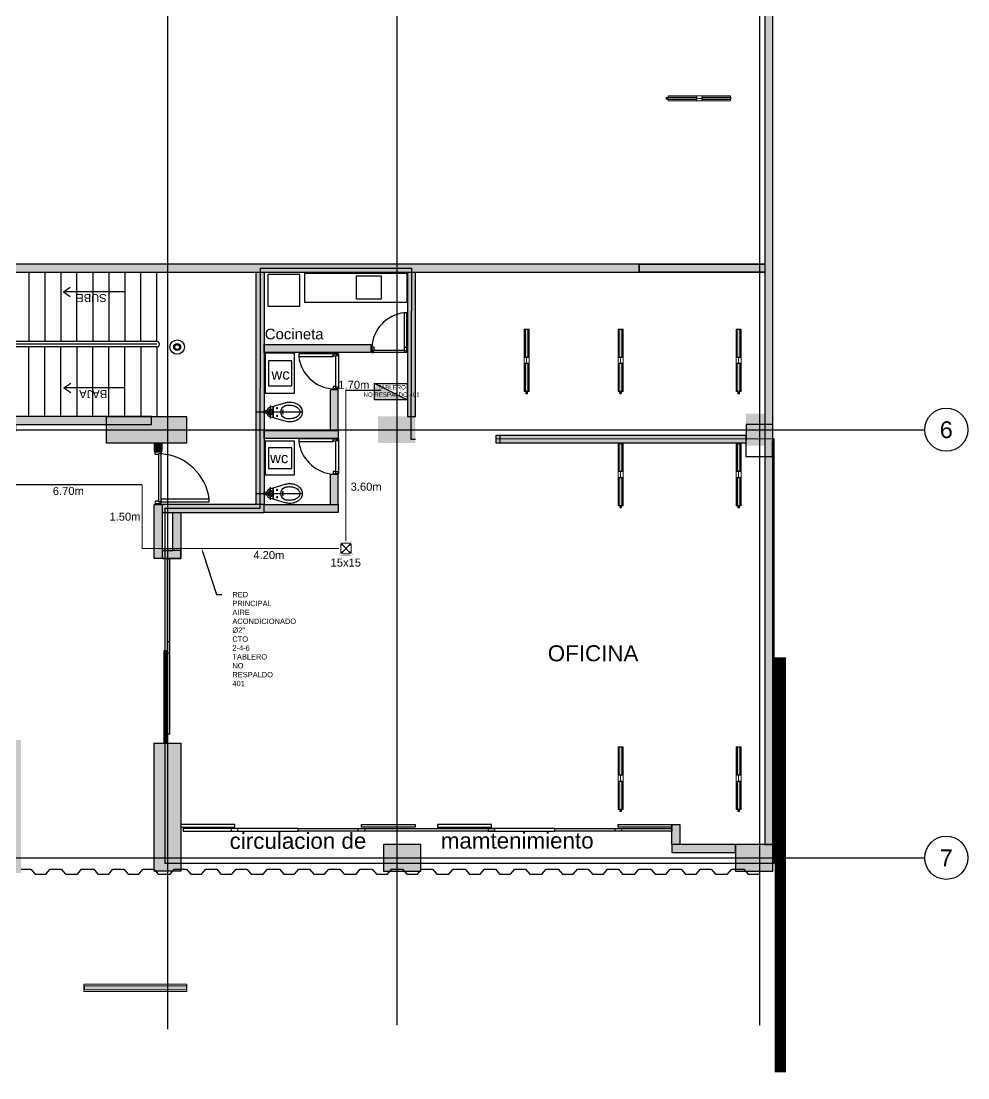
# Model space of a CAD drawing. Header units: metres. Extents: x -201 to 399, y -25 to 256.
# Drawn here: x 263.44 to 281.19, y 44.79 to 64.6 of the extents above; entities that cross this region are included whole.
import ezdxf
from ezdxf import colors
from ezdxf.entities.mleader import LeaderData, LeaderLine
from ezdxf.enums import TextEntityAlignment as Align
from ezdxf.lldxf.tags import DXFTag
from ezdxf.math import Vec2, Vec3

# ---------------------------------------------------------------- set-up
doc = ezdxf.new("R2010")
doc.units = ezdxf.units.M
for name, pattern in [('HIDDEN', [9.525, 6.35, -3.175]), ('HIDDEN2', [4.7625, 3.175, -1.5875]), ('LÍNEAS_OCULTASX2', [0.75, 0.5, -0.25])]:
    doc.linetypes.add(name, pattern=pattern)
for name, color, linetype, lineweight in [('-CN-GYD-ILUMINACIÓN', 3, 'Continuous', 20), ('-CN-GYD-TUBERÍA TOMACORRIENTE PVC', 86, 'Continuous', 18), ('TEXTOS', 7, 'Continuous', 20)]:
    doc.layers.add(name, color=color, linetype=linetype, lineweight=lineweight)
doc.layers.add('-CN-GYD-VENTANA GRAFICA', color=7, linetype='Continuous', lineweight=5, true_color=0xa953a0)
for name, color, linetype in [('A-HATCH CONCRETO', 7, 'Continuous'), ('A_CIRCULO DE EJES', 252, 'Continuous'), ('AIRE ACONDICIONADO', 50, 'Continuous'), ('GG_ILUMINACIÓN 18', 30, 'Continuous'), ('GG_PISO 3', 8, 'Continuous'), ('GG_PISO 4', 8, 'Continuous'), ('suiches', 3, 'Continuous'), ('TB', 7, 'Continuous'), ('TEXTO DE MEDIDAS', 7, 'Continuous'), ('TEXTOS DE MEDIDAS', 7, 'Continuous')]:
    doc.layers.add(name, color=color, linetype=linetype)
doc.styles.add('A_TEXT1', font='arial.ttf')
doc.styles.get("Standard").update_dxf_attribs({"font": 'arial.ttf'})
tags = doc.linetypes.add('EMT_LINE', pattern='A,0.5,-0.2,["EMT",Standard,S=0.1,R=0,X=-0.1,Y=-0.05],-0.25', length=0.95).pattern_tags.tags
tags[6] = DXFTag(74, 10)
pattern_1 = [(270, (73.633, -1.35), (10.40324, -6.00631), [1.50158, -10.51105]), (360, (73.6335, -2.101), (10.40324, 6.00631), [0.75079, -20.05569]), (360, (73.6335, -2.289), (10.40324, 6.00631), [0.60063, -20.20584]), (360, (73.6335, -1.9134), (10.40324, 6.00631), [0.60063, -20.20584]), (330, (73.633, -2.477), (10.40324, 6.00631), [0.4805, -11.53212]), (30, (73.633, -1.726), (4e-09, 12.01262), [0.4805, -11.53212])]

# ---------------------------------------------------------------- blocks, each defined once
blk = doc.blocks.new('GG_HERMETICA')
h = blk.add_hatch()
h.set_pattern_fill('SWAMP', color=252, scale=0.472938, angle=270)
h.set_pattern_definition(pattern_1)
h.paths.add_polyline_path([(-20, -30), (-20, 17), (-550, 17), (-550, -30)])
h = blk.add_hatch()
h.set_pattern_fill('SWAMP', color=252, scale=0.472938, angle=270)
h.set_pattern_definition(pattern_1)
h.paths.add_polyline_path([(620, -30), (620, 17), (90, 17), (90, -30)])
at = {"layer": '-CN-GYD-ILUMINACIÓN', "color": 1, "extrusion": (0, 0, -1)}
for p, q in [((-550, -53), (-550, 40)), ((-550, 40), (-525, 40)), ((-525, 40), (-20, 40)), ((90, 40), (620, 40)), ((620, 40), (620, -53)), ((-20, -53), (-550, -53)), ((594, -53), (90, -53)), ((620, -53), (594, -53))]:
    blk.add_line(p, q, dxfattribs=at)
at = {"layer": '-CN-GYD-ILUMINACIÓN', "color": 1}
for p, q in [((90, 40), (-20, 40)), ((-20, 40), (-20, -53)), ((90, -53), (90, 40)), ((622, 6), (620, 6)), ((620, 6), (620, -6)), ((622, 10), (623, 11)), ((622, 8), (622, 10)), ((622, 7), (622, 8)), ((622, 5), (622, 7)), ((622, -6), (622, 6)), ((623, 4), (622, 5)), ((622, -3), (623, 1)), ((623, 11), (623, 11)), ((623, 11), (630, 11)), ((623, 1), (623, 4)), ((623, 1), (623, 1)), ((630, 11), (630, 6)), ((630, 6), (631, 6)), ((631, 6), (631, 9)), ((631, 9), (639, 9)), ((639, 9), (639, 6)), ((639, 6), (640, 6)), ((640, 10), (650, 10)), ((640, 6), (640, 10)), ((650, 10), (652, 8)), ((652, 8), (656, 8)), ((656, 8), (658, 8)), ((658, 8), (661, 5)), ((661, 5), (661, -6)), ((-20, -6), (90, -6)), ((620, -19), (620, -6)), ((622, -19), (620, -19)), ((622, -6), (622, -3)), ((622, -6), (622, -9)), ((622, -6), (622, -19)), ((622, -9), (623, -13)), ((623, -17), (622, -18)), ((622, -18), (622, -19)), ((622, -19), (622, -21)), ((622, -21), (622, -22)), ((622, -22), (623, -24)), ((623, -13), (623, -14)), ((623, -14), (623, -17)), ((623, -24), (623, -24)), ((623, -24), (630, -24)), ((630, -24), (630, -19)), ((630, -19), (631, -19)), ((631, -19), (631, -22)), ((631, -22), (639, -22)), ((639, -22), (639, -19)), ((639, -19), (640, -19)), ((640, -19), (640, -22)), ((640, -22), (650, -22)), ((650, -22), (652, -20)), ((652, -20), (656, -20)), ((656, -20), (658, -20)), ((658, -20), (661, -17)), ((661, -17), (661, -6))]:
    blk.add_line(p, q, dxfattribs=at)
for points in [[(623, 4), (630, 4)], [(623, 1), (630, 1)], [(629, 11), (629, 4), (629, 1), (629, -6)], [(630, 6), (630, -6)], [(631, 6), (631, -6)], [(639, 2), (631, 2)], [(639, 6), (639, -6)], [(640, 6), (640, -6)], [(640, 1), (650, 1), (650, 3), (640, 3)], [(650, 3), (652, 5)], [(650, 1), (652, -3)], [(652, 8), (652, -6)], [(-20, -53), (90, -53)], [(623, -14), (630, -14)], [(623, -17), (630, -17)], [(629, -24), (629, -17), (629, -14), (629, -6)], [(630, -19), (630, -6)], [(631, -19), (631, -6)], [(639, -15), (631, -15)], [(639, -19), (639, -6)], [(640, -19), (640, -6)], [(640, -14), (650, -14), (650, -15), (640, -15)], [(650, -14), (652, -10)], [(650, -15), (652, -17)], [(652, -20), (652, -6)]]:
    blk.add_lwpolyline(points, dxfattribs=at)
at = {"color": 1}
for points in [[(-20, 17), (-20, -30), (-550, -30), (-550, 17)], [(620, 17), (620, -30), (90, -30), (90, 17)]]:
    blk.add_lwpolyline(points, close=True, dxfattribs=at)
blk = doc.blocks.new('A_B_Eje')
at = {"layer": 'A_CIRCULO DE EJES', "ltscale": 1.5}
blk.add_circle((0, 0), 0.0045, dxfattribs=at)
at = {"layer": 'A_CIRCULO DE EJES', "ltscale": 1.5, "style": 'A_TEXT1'}
blk.add_attdef('EJE', text='', height=0.0035, dxfattribs=at).set_placement((0, 0), align=Align.MIDDLE_CENTER)
blk = doc.blocks.new('Caja de paso')
at = {"layer": '-CN-GYD-TUBERÍA TOMACORRIENTE PVC', "const_width": 0.00173}
blk.add_lwpolyline([(-0.111, 0.067), (-0.111, -0.067, 0.414214), (-0.067, -0.111), (0.067, -0.111, 0.414214), (0.111, -0.067), (0.111, 0.067, 0.414214), (0.067, 0.111), (-0.067, 0.111, 0.414214)], format="xyb", close=True, dxfattribs=at)
at = {"layer": '-CN-GYD-TUBERÍA TOMACORRIENTE PVC'}
blk.add_lwpolyline([(-0.057, -0.082), (0.057, -0.082, 0.414214), (0.082, -0.057), (0.082, 0.057, 0.414214), (0.057, 0.082), (-0.057, 0.082, 0.414214), (-0.082, 0.057), (-0.082, -0.057, 0.414214)], format="xyb", close=True, dxfattribs=at)
at = {"layer": '-CN-GYD-TUBERÍA TOMACORRIENTE PVC', "linetype": 'LÍNEAS_OCULTASX2'}
for points in [[(-0.057, 0.057), (0.057, -0.057)], [(0.057, 0.057), (-0.057, -0.057)]]:
    blk.add_lwpolyline(points, dxfattribs=at)
at = {"layer": '-CN-GYD-TUBERÍA TOMACORRIENTE PVC'}
for centre in [(-0.057, 0.057), (0.057, 0.057), (-0.057, -0.057), (0.057, -0.057)]:
    blk.add_circle(centre, 0.00665, dxfattribs=at)
blk = doc.blocks.new('O6C20-MDW')
at = {"layer": 'suiches'}
for radius in [129, 62.1, 43.1]:
    blk.add_circle((63166, 32657), radius, dxfattribs=at)
blk = doc.blocks.new('A$C409e9412')
at = {"layer": 'GG_PISO 4'}
for points in [[(0.733, 0), (0.733, -0.011), (0.655, -0.011), (0.655, 0)], [(0.733, 0), (0.733, -0.011), (0.655, -0.011), (0.655, 0)], [(0.699, -0.057), (0.643, -0.057), (0.643, -0.011), (0.745, -0.011), (0.745, -0.046), (0.699, -0.046), (0.699, -0.057)], [(0.699, -0.057), (0.643, -0.057), (0.643, -0.011), (0.745, -0.011), (0.745, -0.046), (0.699, -0.046), (0.699, -0.057)], [(0.699, -0.67), (0.699, -0.046), (0.745, -0.046), (0.745, -0.67)], [(0.699, -0.67), (0.699, -0.046), (0.745, -0.046), (0.745, -0.67)], [(0.699, -0.624), (0.643, -0.624), (0.643, -0.67), (0.745, -0.67), (0.745, -0.636), (0.699, -0.636), (0.699, -0.624)], [(0.699, -0.624), (0.643, -0.624), (0.643, -0.67), (0.745, -0.67), (0.745, -0.636), (0.699, -0.636), (0.699, -0.624)], [(0.733, -0.681), (0.733, -0.67), (0.655, -0.67), (0.655, -0.681)], [(0.733, -0.685), (0.733, -0.67), (0.655, -0.67), (0.655, -0.685)]]:
    blk.add_lwpolyline(points, dxfattribs=at)
blk.add_lwpolyline([(0.643, -0.061), (0.643, -0.011), (0, -0.011), (0, -0.061)], close=True, dxfattribs=at)
blk.add_arc((0.683, 0.017), 0.688, 186.5161, 266.6883, dxfattribs=at)
blk = doc.blocks.new('A$Cfe640b9a')
at = {"layer": '-CN-GYD-ILUMINACIÓN'}
h = blk.add_hatch(dxfattribs=at)
h.set_pattern_fill('SWAMP', color=252, scale=0.5, angle=90)
h.set_pattern_definition([(270, (-2.052306, -0.42678), (0.0663011, -0.0153116), [0.0038279, -0.02679527]), (5e-10, (-2.052306, -0.428697), (0.06630109, 0.01531158), [0.00478487, -0.1278173]), (5e-10, (-2.052306, -0.429175), (0.06630109, 0.01531158), [0.0038279, -0.1287743]), (5e-10, (-2.052306, -0.428218), (0.06630109, 0.01531158), [0.0038279, -0.1287743]), (346.9961, (-2.052306, -0.429654), (0.0663011, 0.01531158), [0.00272185, -0.0653243]), (13.0039, (-2.052306, -0.42774), (3e-11, 0.03062316), [0.00272185, -0.0653243])])
h.paths.add_polyline_path([(0.391, -0.501), (0.391, -0.421), (-6.027, -0.421), (-6.027, -0.501)])
h.paths.add_polyline_path([(0.391, -0.43), (0.391, -0.482), (0.391, -0.442)], flags=17)
at = {"layer": '-CN-GYD-ILUMINACIÓN', "color": 4}
for p, q in [((-6.058, -0.529), (-6.058, -0.393)), ((-6.058, -0.393), (0.391, -0.393)), ((0.391, -0.393), (0.391, -0.529)), ((0.391, -0.529), (-6.058, -0.529)), ((-6.027, -0.501), (-6.027, -0.421)), ((-6.027, -0.421), (0.391, -0.421)), ((0.391, -0.501), (-6.027, -0.501)), ((0.357, -0.421), (0.357, -0.501))]:
    blk.add_line(p, q, dxfattribs=at)
blk = doc.blocks.new('TB')
at = {"layer": 'TB'}
h = blk.add_hatch(color=256, dxfattribs=at)
h.dxf.hatch_style = 1
h.paths.add_polyline_path([(0.156, 0), (-0.156, 0.156), (-0.156, 0)])
blk.add_lwpolyline([(-0.156, 0.156), (0.156, 0.156), (0.156, 0), (-0.156, 0)], close=True, dxfattribs=at)
blk.add_lwpolyline([(0.156, 0), (-0.156, 0.156)], dxfattribs=at)

msp = doc.modelspace()

# ---------------------------------------------------------------- hatches: boundary and pattern name
at = {"layer": 'A-HATCH CONCRETO', "true_color": 0x636466, "transparency": 33554687}
h = msp.add_hatch(dxfattribs=at)
h.set_pattern_fill('ANGLE', color=251)
h.set_pattern_definition([(0, (0, 0), (0, 6.985), [5.08, -1.905]), (90, (0, 0), (-6.985, 4e-16), [5.08, -1.905])])
h.paths.add_polyline_path([(277.028, 56.694), (272.343, 56.694), (272.343, 56.844), (277.028, 56.844)])
at = {"layer": 'GG_PISO 4', "ltscale": 0.03}
h = msp.add_hatch(color=256, dxfattribs=at)
h.dxf.hatch_style = 1
h.paths.add_polyline_path([(263.338, 54.681), (263.188, 54.681), (263.188, 56.006), (263.338, 56.006)])
h.paths.add_polyline_path([(263.188, 55.693), (263.188, 55.843), (262.554, 55.844), (262.554, 55.693)])
h.paths.add_polyline_path([(261.1, 55.693), (261.1, 55.843), (261.754, 55.844), (261.754, 55.693)])
h.paths.add_polyline_path([(261.689, 54.681), (261.539, 54.681), (261.539, 55.693), (261.689, 55.693)])
h.paths.add_polyline_path([(256.095, 54.681), (263.338, 54.681), (263.338, 54.531), (256.095, 54.531)])
h.paths.add_polyline_path([(260.04, 54.681), (259.89, 54.681), (259.89, 55.694), (260.04, 55.694)])
h.paths.add_polyline_path([(259.736, 55.693), (259.736, 55.843), (260.3, 55.844), (260.3, 55.694)])
h.paths.add_polyline_path([(256.245, 55.693), (256.245, 55.843), (258.436, 55.844), (258.436, 55.694), (256.997, 55.693), (256.996, 55.693), (256.846, 55.693), (256.847, 55.693)])
h.paths.add_polyline_path([(256.095, 54.681), (256.092, 57.294), (256.242, 57.294), (256.246, 54.681)])
h.paths.add_polyline_path([(256.244, 58.145), (256.244, 58.145), (256.244, 57.995), (256.244, 57.995)], flags=17)
h.paths.add_polyline_path([(258.436, 57.194), (258.586, 57.194)], flags=17)
h.paths.add_polyline_path([(275.029, 60.045), (256.097, 60.045), (256.097, 59.895), (260.439, 59.893), (260.439, 59.895), (260.588, 59.895), (260.588, 59.893), (261.387, 59.893), (261.387, 57.194), (261.387, 57.194), (261.387, 57.044), (263.188, 57.044), (263.188, 56.908), (263.338, 56.908), (263.338, 57.044), (265.039, 57.044), (265.039, 57.194), (261.537, 57.194), (261.537, 59.893), (275.029, 59.895)])
h.paths.add_polyline_path([(256.097, 59.895), (256.094, 58.544), (256.244, 58.544), (256.247, 59.895)])
h.paths.add_polyline_path([(256.094, 58.194), (256.094, 58.544), (256.244, 58.544), (256.244, 58.194)])
h.paths.add_polyline_path([(256.897, 51.129), (256.924, 50.979), (256.245, 50.979), (256.245, 48.784), (256.095, 48.784), (256.095, 51.129)])
h.paths.add_polyline_path([(259.434, 51.129), (259.462, 50.979), (257.899, 50.979), (257.927, 51.129)])
h.paths.add_polyline_path([(261.651, 51.129), (261.679, 50.979), (260.436, 50.979), (260.464, 51.129)])
edge = h.paths.add_edge_path()
edge.add_line((260.989, 48.784), (261.139, 48.784))
edge.add_line((261.139, 48.784), (261.139, 50.979))
edge.add_line((261.139, 50.979), (260.989, 50.979))
h.paths.add_polyline_path([(262.691, 51.129), (262.664, 50.979), (263.288, 50.979), (263.288, 48.784), (263.438, 48.784), (263.438, 51.129)])
h.paths.add_polyline_path([(256.095, 48.634), (263.438, 48.634), (263.438, 48.784), (256.095, 48.784)])
h.paths.add_polyline_path([(267.993, 55.393), (267.993, 55.543), (266.084, 55.543), (266.084, 55.393)])
h.paths.add_polyline_path([(266.084, 54.681), (266.284, 54.68), (266.284, 55.393), (266.434, 55.393), (266.434, 54.53), (265.934, 54.531), (265.934, 55.543), (266.084, 55.543)])
h.paths.add_polyline_path([(267.843, 55.543), (267.843, 59.895), (267.993, 59.895), (267.993, 55.543)])
h.paths.add_polyline_path([(269.382, 56.778), (267.993, 56.778), (267.993, 56.928), (269.382, 56.928)])
h.paths.add_polyline_path([(269.232, 57.694), (269.232, 56.928), (269.382, 56.928), (269.382, 57.694)], flags=17)
h.paths.add_polyline_path([(270.682, 59.894), (270.682, 57.194), (270.832, 57.194), (270.832, 59.894)], flags=17)
h.paths.add_polyline_path([(269.998, 58.39), (267.993, 58.39), (267.993, 58.54), (269.998, 58.54)], flags=17)
h.paths.add_polyline_path([(277.532, 102.894), (277.382, 102.894), (277.383, 60.045), (275.029, 60.045), (275.029, 59.895), (277.383, 59.895), (277.382, 49.169), (277.532, 49.169)])
h.paths.add_polyline_path([(237.488, 102.894), (237.488, 103.044), (232.651, 103.044), (232.651, 102.894)])
at = {"layer": 'GG_PISO 4'}
h = msp.add_hatch(color=256, dxfattribs=at)
h.paths.add_polyline_path([(235.235, 102.496), (235.235, 102.996), (234.536, 102.996), (234.536, 102.496)])
h.paths.add_polyline_path([(277.532, 102.496), (277.532, 102.996), (276.831, 102.996), (276.831, 102.496)])
h.paths.add_polyline_path([(270.833, 102.496), (270.833, 102.996), (270.133, 102.996), (270.133, 102.496)])
h.paths.add_polyline_path([(250.436, 101.496), (249.936, 101.496), (249.936, 102.996), (250.436, 102.996)])
h.paths.add_polyline_path([(242.936, 101.496), (242.436, 101.496), (242.436, 102.996), (242.936, 102.996)])
h.paths.add_polyline_path([(266.434, 101.496), (265.934, 101.496), (265.934, 102.996), (266.434, 102.996)])
h.paths.add_polyline_path([(258.936, 101.496), (258.436, 101.496), (258.436, 102.996), (258.936, 102.996)])
h.paths.add_polyline_path([(235.036, 92.421), (235.035, 93.021), (234.536, 93.021), (234.537, 92.421)])
h.paths.add_polyline_path([(277.532, 92.421), (277.532, 93.021), (277.032, 93.021), (277.032, 92.421)])
h.paths.add_polyline_path([(270.732, 92.471), (270.732, 92.971), (270.032, 92.971), (270.032, 92.471)])
h.paths.add_polyline_path([(266.934, 92.971), (266.934, 92.471), (265.434, 92.471), (265.434, 92.971)])
h.paths.add_polyline_path([(250.936, 92.971), (250.936, 92.471), (249.436, 92.471), (249.436, 92.971)])
h.paths.add_polyline_path([(257.936, 92.971), (257.936, 92.471), (259.436, 92.471), (259.436, 92.971)])
h.paths.add_polyline_path([(241.936, 92.971), (241.936, 92.471), (243.436, 92.471), (243.436, 92.971)])
h.paths.add_polyline_path([(235.036, 84.421), (235.036, 85.021), (234.537, 85.021), (234.537, 84.421)])
h.paths.add_polyline_path([(277.532, 84.421), (277.532, 85.021), (277.032, 85.021), (277.032, 84.421)])
h.paths.add_polyline_path([(270.732, 84.471), (270.732, 84.971), (270.132, 84.971), (270.132, 84.471)])
h.paths.add_polyline_path([(266.934, 84.971), (266.934, 84.471), (265.434, 84.471), (265.434, 84.971)])
h.paths.add_polyline_path([(250.936, 84.971), (250.936, 84.471), (249.436, 84.471), (249.436, 84.971)])
h.paths.add_polyline_path([(257.936, 84.971), (257.936, 84.471), (259.436, 84.471), (259.436, 84.971)])
h.paths.add_polyline_path([(241.936, 84.971), (241.936, 84.471), (243.436, 84.471), (243.436, 84.971)])
h.paths.add_polyline_path([(235.039, 74.321), (235.035, 74.921), (234.536, 74.921), (234.54, 74.321)])
h.paths.add_polyline_path([(277.532, 74.321), (277.532, 74.921), (277.032, 74.921), (277.032, 74.321)])
h.paths.add_polyline_path([(270.732, 74.371), (270.732, 74.871), (270.132, 74.871), (270.132, 74.371)])
h.paths.add_polyline_path([(266.934, 74.871), (266.934, 74.371), (265.434, 74.371), (265.434, 74.871)])
h.paths.add_polyline_path([(250.936, 74.871), (250.936, 74.371), (249.436, 74.371), (249.436, 74.871)])
h.paths.add_polyline_path([(257.936, 74.871), (257.936, 74.371), (259.436, 74.371), (259.436, 74.871)])
h.paths.add_polyline_path([(241.936, 74.871), (241.936, 74.371), (243.436, 74.371), (243.436, 74.871)])
h.paths.add_polyline_path([(277.533, 66.325), (277.532, 66.921), (277.031, 66.921), (277.032, 66.325)])
h.paths.add_polyline_path([(270.832, 66.371), (270.832, 66.871), (270.133, 66.871), (270.133, 66.371)])
h.paths.add_polyline_path([(235.235, 66.371), (235.235, 66.871), (234.536, 66.871), (234.536, 66.371)])
h.paths.add_polyline_path([(266.934, 66.871), (266.934, 66.371), (265.434, 66.371), (265.434, 66.871)])
h.paths.add_polyline_path([(250.936, 66.871), (250.936, 66.371), (249.436, 66.371), (249.436, 66.871)])
h.paths.add_polyline_path([(257.936, 66.871), (257.936, 66.371), (259.436, 66.371), (259.436, 66.871)])
h.paths.add_polyline_path([(241.936, 66.871), (241.936, 66.371), (243.436, 66.371), (243.436, 66.871)])
h.paths.add_polyline_path([(277.528, 56.646), (277.533, 57.246), (277.032, 57.246), (277.027, 56.646)])
h.paths.add_polyline_path([(270.832, 56.696), (270.832, 57.196), (270.133, 57.196), (270.133, 56.696)])
h.paths.add_polyline_path([(258.936, 55.696), (258.936, 57.196), (258.436, 57.196), (258.436, 55.696)])
h.paths.add_polyline_path([(235.235, 56.696), (235.235, 57.196), (234.536, 57.196), (234.536, 56.696)])
h.paths.add_polyline_path([(265.039, 57.196), (266.539, 57.196), (266.539, 56.696), (265.039, 56.696)])
h.paths.add_polyline_path([(242.936, 55.696), (242.936, 57.196), (242.436, 57.196), (242.436, 55.696)])
h.paths.add_polyline_path([(250.436, 55.696), (250.436, 57.196), (249.936, 57.196), (249.936, 55.696)])
h.paths.add_polyline_path([(277.532, 48.671), (277.532, 49.171), (276.832, 49.171), (276.832, 48.671)])
h.paths.add_polyline_path([(270.932, 48.671), (270.932, 49.171), (270.232, 49.171), (270.232, 48.671)])
h.paths.add_polyline_path([(235.236, 48.671), (235.236, 49.171), (234.536, 49.171), (234.536, 48.671)])
h.paths.add_polyline_path([(265.934, 48.671), (265.934, 51.071), (266.434, 51.071), (266.434, 48.671)])
h.paths.add_polyline_path([(258.436, 51.071), (258.436, 48.671), (258.936, 48.671), (258.936, 51.071)])
h.paths.add_polyline_path([(249.936, 51.071), (249.936, 48.671), (250.436, 48.671), (250.436, 51.071)])
h.paths.add_polyline_path([(242.936, 51.071), (242.936, 48.671), (242.436, 48.671), (242.436, 51.071)])
at = {"layer": 'GG_PISO 4', "ltscale": 0.03}
h = msp.add_hatch(color=256, dxfattribs=at)
h.dxf.hatch_style = 1
h.paths.add_polyline_path([(266.084, 56.694), (265.934, 56.694), (265.934, 56.543), (266.084, 56.543)])
h = msp.add_hatch(color=256, dxfattribs=at)
h.dxf.hatch_style = 1
h.paths.add_polyline_path([(277.028, 56.694), (272.343, 56.694), (272.343, 56.844), (277.028, 56.844)])
h = msp.add_hatch(color=256, dxfattribs=at)
h.dxf.hatch_style = 1
h.paths.add_polyline_path([(269.382, 55.393), (267.993, 55.393), (267.993, 55.543), (269.382, 55.543)])
h.paths.add_polyline_path([(269.232, 56.106), (269.232, 55.543), (269.382, 55.543), (269.382, 56.106)])
h = msp.add_hatch(color=256, dxfattribs=at)
h.dxf.hatch_style = 1
h.paths.add_polyline_path([(275.642, 49.169), (275.642, 49.542), (275.792, 49.542), (275.792, 49.169)])
h.paths.add_polyline_path([(276.832, 49.169), (275.642, 49.169), (275.642, 49.019), (276.832, 49.019)])

# ---------------------------------------------------------------- linework, layer by layer
at = {"layer": 'AIRE ACONDICIONADO', "linetype": 'EMT_LINE', "ltscale": 20, "const_width": 0.02}
for points in [[(269.527, 54.851), (269.527, 57.682), (270.188, 57.682)], [(258.936, 56.389), (258.77, 56.389), (258.77, 55.914), (265.708, 55.914)], [(265.708, 55.914), (265.708, 54.718), (269.397, 54.718)]]:
    msp.add_lwpolyline(points, dxfattribs=at)
at = {"layer": 'GG_PISO 3'}
for points in [[(265.381, 59.528), (264.231, 59.528), (264.36, 59.614)], [(265.245, 59.528), (264.231, 59.528), (264.36, 59.441)], [(265.39, 57.728), (264.24, 57.728), (264.37, 57.814)], [(265.255, 57.728), (264.24, 57.728), (264.37, 57.641)]]:
    msp.add_lwpolyline(points, dxfattribs=at)
at = {"layer": 'GG_PISO 4'}
for p, q in [((266.184, 105.264), (266.184, 45.704)), ((266.184, 105.264), (266.184, 45.704)), ((270.482, 105.339), (270.482, 45.779)), ((277.282, 105.339), (277.282, 45.779)), ((263.584, 59.895), (263.584, 58.595)), ((263.884, 59.895), (263.884, 58.595)), ((264.184, 59.895), (264.184, 58.595)), ((264.484, 58.595), (264.484, 59.895)), ((264.784, 59.895), (264.784, 58.595)), ((265.084, 59.895), (265.084, 58.595)), ((265.384, 59.895), (265.384, 58.595)), ((265.684, 58.595), (265.684, 59.895)), ((265.984, 58.595), (265.984, 59.895)), ((265.984, 58.595), (262.984, 58.595)), ((265.984, 58.545), (262.984, 58.545)), ((265.984, 58.495), (262.984, 58.495)), ((263.584, 57.195), (263.584, 58.495)), ((263.884, 57.195), (263.884, 58.495)), ((264.184, 57.195), (264.184, 58.495)), ((264.484, 58.495), (264.484, 57.195)), ((264.784, 57.195), (264.784, 58.495)), ((265.084, 57.195), (265.084, 58.495)), ((265.384, 57.195), (265.384, 58.495)), ((265.684, 58.495), (265.684, 57.194)), ((265.984, 58.495), (265.984, 57.195)), ((233.366, 56.944), (272.625, 56.944)), ((272.625, 56.944), (275.936, 56.944)), ((275.936, 56.944), (280.384, 56.944)), ((233.226, 48.919), (280.384, 48.919))]:
    msp.add_line(p, q, dxfattribs=at)
at = {"layer": 'GG_PISO 4', "extrusion": (-4.47371e-06, -1.55665e-06, 1)}
for p, q in [((268.161, 57.377, 0), (268.161, 57.3, 0)), ((268.161, 57.252, 0), (268.161, 57.175, 0)), ((268.167, 57.379, 0), (268.167, 57.173, 0)), ((268.218, 57.346, 0), (268.255, 57.346, 0)), ((268.237, 57.327, 0), (268.237, 57.365, 0)), ((268.218, 57.206, 0), (268.255, 57.206, 0)), ((268.237, 57.225, 0), (268.237, 57.187, 0)), ((268.161, 55.849, 0), (268.161, 55.772, 0)), ((268.161, 55.724, 0), (268.161, 55.647, 0)), ((268.167, 55.851, 0), (268.167, 55.645, 0)), ((268.218, 55.818, 0), (268.255, 55.818, 0)), ((268.218, 55.678, 0), (268.255, 55.678, 0)), ((268.237, 55.799, 0), (268.237, 55.837, 0)), ((268.237, 55.697, 0), (268.237, 55.659, 0))]:
    msp.add_line(p, q, dxfattribs=at)
at = {"layer": 'GG_PISO 4'}
for points in [[(277.532, 102.894), (277.382, 102.894), (277.383, 60.045), (275.029, 60.045), (275.029, 59.895), (277.383, 59.895), (277.382, 49.169), (277.532, 49.169)], [(277.532, 102.894), (277.382, 102.894), (277.382, 49.169), (277.532, 49.169)], [(275.029, 60.045), (256.097, 60.045), (256.097, 59.895), (275.029, 59.895)], [(275.029, 60.045), (256.097, 60.045), (256.097, 59.895), (260.439, 59.893), (260.439, 59.895), (260.588, 59.895), (260.588, 59.893), (261.387, 59.893), (261.387, 57.194), (258.936, 57.194), (258.936, 57.044), (263.188, 57.044), (263.188, 56.908), (263.338, 56.908), (263.338, 57.044), (265.039, 57.044), (265.039, 57.194), (261.537, 57.194), (261.537, 59.893), (275.029, 59.895)], [(275.029, 60.045), (277.382, 60.045), (277.382, 59.895), (275.029, 59.895)], [(267.843, 55.543), (267.843, 59.895), (267.993, 59.895), (267.993, 55.543)], [(267.843, 55.543), (267.843, 59.895), (267.993, 59.895), (267.993, 55.543)], [(268.664, 59.259), (268.664, 59.855), (268.066, 59.855), (268.066, 59.259)], [(270.668, 59.331), (268.761, 59.331), (268.761, 59.881), (270.668, 59.881)], [(270.682, 59.894), (270.682, 57.194), (270.832, 57.194), (270.832, 59.894)], [(270.682, 59.894), (270.682, 57.194), (270.832, 57.194), (270.832, 59.894)], [(269.998, 58.39), (267.993, 58.39), (267.993, 58.54), (269.998, 58.54)], [(269.998, 58.39), (267.993, 58.39), (267.993, 58.54), (269.998, 58.54)], [(269.287, 58.318), (269.287, 58.368), (268.643, 58.368), (268.643, 58.318)], [(269.232, 57.694), (269.232, 56.928), (269.382, 56.928), (269.382, 57.694)], [(269.232, 57.694), (269.232, 56.928), (269.382, 56.928), (269.382, 57.694)], [(265.884, 57.194), (261.387, 57.194), (261.387, 57.044), (265.884, 57.044)], [(265.039, 57.194), (266.539, 57.194), (266.539, 56.694), (265.039, 56.694)], [(269.382, 56.778), (267.993, 56.778), (267.993, 56.928), (269.382, 56.928)], [(269.382, 56.778), (267.993, 56.778), (267.993, 56.928), (269.382, 56.928)], [(277.528, 56.441), (277.533, 57.041), (277.032, 57.041), (277.027, 56.441)], [(266.084, 56.694), (265.934, 56.694), (265.934, 56.543), (266.084, 56.543)], [(269.287, 56.726), (269.287, 56.776), (268.643, 56.776), (268.643, 56.726)], [(277.028, 56.694), (272.343, 56.694), (272.343, 56.844), (277.028, 56.844)], [(266.017, 55.594), (266.067, 55.594), (266.067, 56.493), (266.017, 56.493)], [(269.232, 56.106), (269.232, 55.543), (269.382, 55.543), (269.382, 56.106)], [(266.084, 54.531), (265.934, 54.531), (265.934, 55.543), (266.084, 55.543)], [(266.084, 54.681), (266.284, 54.68), (266.284, 55.393), (266.434, 55.393), (266.434, 54.53), (265.934, 54.531), (265.934, 55.543), (266.084, 55.543)], [(267.993, 55.393), (267.993, 55.543), (266.084, 55.543), (266.084, 55.393)], [(267.993, 55.393), (267.993, 55.543), (266.084, 55.543), (266.084, 55.393)], [(269.382, 55.393), (267.993, 55.393), (267.993, 55.543), (269.382, 55.543)], [(266.434, 54.68), (266.284, 54.68), (266.284, 55.393), (266.434, 55.393)], [(266.434, 54.53), (266.434, 54.68), (266.084, 54.681), (266.084, 54.531)], [(266.18, 51.243), (266.23, 51.243), (266.23, 52.97), (266.18, 52.97)], [(266.117, 51.069), (266.167, 51.069), (266.167, 52.797), (266.117, 52.797)], [(265.934, 48.669), (265.934, 51.069), (266.434, 51.069), (266.434, 48.669)], [(266.434, 49.542), (266.434, 49.492), (267.443, 49.492), (267.443, 49.542)], [(270.829, 49.542), (270.829, 49.492), (269.82, 49.492), (269.82, 49.542)], [(271.247, 49.542), (271.247, 49.492), (272.256, 49.492), (272.256, 49.542)], [(275.642, 49.542), (275.642, 49.492), (274.633, 49.492), (274.633, 49.542)], [(275.642, 49.169), (275.642, 49.542), (275.792, 49.542), (275.792, 49.169)], [(266.474, 49.47), (266.474, 49.42), (267.502, 49.42), (267.502, 49.47)], [(272.315, 49.47), (272.315, 49.42), (269.761, 49.42), (269.761, 49.47)], [(275.642, 49.47), (275.642, 49.42), (274.574, 49.42), (274.574, 49.47)], [(270.932, 48.669), (270.932, 49.169), (270.232, 49.169), (270.232, 48.669)], [(276.832, 49.169), (275.642, 49.169), (275.642, 49.019), (276.832, 49.019)], [(277.532, 48.669), (277.532, 49.169), (276.832, 49.169), (276.832, 48.669)]]:
    msp.add_lwpolyline(points, close=True, dxfattribs=at)
for points in [[(272.343, 56.77), (277.55, 56.777), (277.55, 48.809), (266.139, 48.809), (266.138, 55.471), (267.923, 55.471), (267.924, 59.97), (270.757, 59.97), (270.745, 56.767), (270.832, 56.767)], [(269.342, 58.322), (269.287, 58.322), (269.287, 58.368), (269.388, 58.368), (269.388, 58.333), (269.342, 58.333), (269.342, 58.322)], [(269.342, 58.322), (269.287, 58.322), (269.287, 58.368), (269.388, 58.368), (269.388, 58.333), (269.342, 58.333), (269.342, 58.322)], [(269.377, 58.379), (269.377, 58.368), (269.298, 58.368), (269.298, 58.379)], [(269.377, 58.379), (269.377, 58.368), (269.298, 58.368), (269.298, 58.379)], [(269.342, 57.709), (269.342, 58.333), (269.388, 58.333), (269.388, 57.709)], [(269.342, 57.709), (269.342, 58.333), (269.388, 58.333), (269.388, 57.709)], [(269.342, 57.755), (269.287, 57.755), (269.287, 57.709), (269.388, 57.709), (269.388, 57.743), (269.342, 57.743), (269.342, 57.755)], [(269.342, 57.755), (269.287, 57.755), (269.287, 57.709), (269.388, 57.709), (269.388, 57.743), (269.342, 57.743), (269.342, 57.755)], [(269.377, 57.698), (269.377, 57.709), (269.298, 57.709), (269.298, 57.698)], [(269.377, 57.694), (269.377, 57.709), (269.298, 57.709), (269.298, 57.694)], [(269.342, 56.731), (269.287, 56.731), (269.287, 56.776), (269.388, 56.776), (269.388, 56.742), (269.342, 56.742), (269.342, 56.731)], [(269.342, 56.731), (269.287, 56.731), (269.287, 56.776), (269.388, 56.776), (269.388, 56.742), (269.342, 56.742), (269.342, 56.731)], [(269.377, 56.788), (269.377, 56.776), (269.298, 56.776), (269.298, 56.788)], [(269.377, 56.788), (269.377, 56.776), (269.298, 56.776), (269.298, 56.788)], [(269.342, 56.118), (269.342, 56.742), (269.388, 56.742), (269.388, 56.118)], [(269.342, 56.118), (269.342, 56.742), (269.388, 56.742), (269.388, 56.118)], [(266.017, 56.48), (265.955, 56.48), (265.955, 56.531), (266.067, 56.531), (266.067, 56.493), (266.017, 56.493), (266.017, 56.48)], [(266.055, 56.543), (266.055, 56.531), (265.967, 56.531), (265.967, 56.543)], [(269.342, 56.163), (269.287, 56.163), (269.287, 56.118), (269.388, 56.118), (269.388, 56.152), (269.342, 56.152), (269.342, 56.163)], [(269.342, 56.163), (269.287, 56.163), (269.287, 56.118), (269.388, 56.118), (269.388, 56.152), (269.342, 56.152), (269.342, 56.163)], [(269.377, 56.106), (269.377, 56.118), (269.298, 56.118), (269.298, 56.106)], [(269.377, 56.103), (269.377, 56.118), (269.298, 56.118), (269.298, 56.103)], [(266.017, 55.607), (265.955, 55.607), (265.955, 55.556), (266.067, 55.556), (266.067, 55.594), (266.017, 55.594), (266.017, 55.607)], [(266.055, 55.543), (266.055, 55.556), (265.967, 55.556), (265.967, 55.543)], [(263.44, 48.708), (263.622, 48.708), (263.702, 48.609), (263.905, 48.609), (263.985, 48.708), (264.188, 48.708), (264.268, 48.609), (264.493, 48.609), (264.573, 48.708), (264.799, 48.708), (264.879, 48.609), (265.081, 48.609)], [(265.081, 48.609), (265.161, 48.708), (265.364, 48.708), (265.444, 48.609), (265.647, 48.609), (265.727, 48.708), (265.929, 48.708), (266.009, 48.609), (266.235, 48.609), (266.315, 48.708), (266.54, 48.708), (266.62, 48.609), (266.823, 48.609)], [(266.823, 48.609), (266.903, 48.708), (267.106, 48.708), (267.186, 48.609), (267.388, 48.609), (267.468, 48.708), (267.671, 48.708), (267.751, 48.609), (267.976, 48.609), (268.056, 48.708), (268.282, 48.708), (268.362, 48.609), (268.565, 48.609)], [(268.565, 48.609), (268.645, 48.708), (268.847, 48.708), (268.927, 48.609), (269.13, 48.609), (269.21, 48.708), (269.413, 48.708), (269.493, 48.609), (269.718, 48.609), (269.798, 48.708), (270.023, 48.708), (270.103, 48.609), (270.306, 48.609)], [(270.306, 48.609), (270.386, 48.708), (270.589, 48.708), (270.669, 48.609), (270.872, 48.609), (270.952, 48.708), (271.154, 48.708), (271.234, 48.609), (271.46, 48.609), (271.54, 48.708), (271.765, 48.708), (271.845, 48.609), (272.048, 48.609)], [(272.048, 48.609), (272.128, 48.708), (272.33, 48.708), (272.41, 48.609), (272.613, 48.609), (272.693, 48.708), (272.896, 48.708), (272.976, 48.609), (273.201, 48.609), (273.281, 48.708), (273.507, 48.708), (273.587, 48.609), (273.789, 48.609)], [(273.789, 48.609), (273.869, 48.708), (274.072, 48.708), (274.152, 48.609), (274.355, 48.609), (274.435, 48.708), (274.637, 48.708), (274.717, 48.609), (274.943, 48.609), (275.023, 48.708), (275.248, 48.708), (275.328, 48.609), (275.531, 48.609)], [(275.531, 48.609), (275.611, 48.708), (275.814, 48.708), (275.894, 48.609), (276.096, 48.609), (276.176, 48.708), (276.379, 48.708), (276.459, 48.609), (276.684, 48.609), (276.764, 48.708), (276.99, 48.708), (277.07, 48.609), (277.272, 48.609)]]:
    msp.add_lwpolyline(points, dxfattribs=at)
at = {"layer": 'GG_PISO 4', "elevation": 0}
for points in [[(270.191, 59.827), (270.191, 59.389), (269.724, 59.389), (269.724, 59.827)], [(268.013, 58.378), (268.013, 57.626), (268.562, 57.626), (268.562, 58.378)], [(268.512, 58.233), (268.074, 58.233), (268.074, 57.766), (268.512, 57.766)], [(268.013, 56.727), (268.013, 56.098), (268.562, 56.098), (268.562, 56.727)], [(268.512, 56.606), (268.074, 56.606), (268.074, 56.214), (268.512, 56.214)]]:
    msp.add_lwpolyline(points, close=True, dxfattribs=at)
at = {"layer": 'GG_PISO 4', "extrusion": (-4.47371e-06, -1.55665e-06, 1), "elevation": -0.001, "flags": 128}
for points in [[(268.384, 57.443), (268.098, 57.36, 0.016701), (268.094, 57.359, 0.022806), (268.088, 57.356, 0.021821), (268.082, 57.354, 0.034751), (268.074, 57.348, 0.036571), (268.066, 57.341, 0.043988), (268.059, 57.332, 0.052185), (268.052, 57.319, 0.082496), (268.047, 57.297, 0.014668), (268.047, 57.293), (268.047, 57.259, 0.083909), (268.051, 57.236, 0.098699), (268.064, 57.213, 0.082496), (268.082, 57.198, 0.052185), (268.096, 57.193, 0.009147), (268.098, 57.192), (268.384, 57.109, 0.038438), (268.433, 57.099, 0.03221), (268.475, 57.096, 0.004356), (268.48, 57.096, 0.034754), (268.525, 57.1, 0.021818), (268.553, 57.106, 0.013779), (268.57, 57.11, 0.009024), (268.579, 57.113, 0.022804), (268.6, 57.122, 0.021821), (268.619, 57.132, 0.031515), (268.646, 57.149, 0.003233), (268.648, 57.15, 0.036571), (268.669, 57.169, 0.043988), (268.691, 57.195, 0.02205), (268.699, 57.21, 0.030103), (268.707, 57.225, 0.082496), (268.716, 57.268, 0.014666), (268.717, 57.276, 0.083908), (268.709, 57.321, 0.043384), (268.699, 57.342, 0.055079), (268.675, 57.377, 0.050815), (268.646, 57.403, 0.03155), (268.619, 57.42, 0.052186), (268.571, 57.441, 0.001468), (268.57, 57.442, 0.042516), (268.516, 57.453, 0.03221), (268.475, 57.456, 0.004357), (268.469, 57.456, 0.034752), (268.424, 57.452, 0.02182), (268.396, 57.446, 0.009707), (268.384, 57.443)], [(268.375, 57.389, -0.000935), (268.376, 57.39, -0.017908), (268.39, 57.394, -0.004894), (268.396, 57.396, -0.02182), (268.422, 57.401, -0.034752), (268.464, 57.405, -0.004357), (268.469, 57.405, -0.03221), (268.508, 57.402, -0.033619), (268.548, 57.394, -0.010353), (268.556, 57.392, -0.052186), (268.597, 57.374, -0.015899), (268.609, 57.367, -0.066511), (268.639, 57.341, -0.040373), (268.653, 57.322, -0.058094), (268.662, 57.304, -0.083908), (268.667, 57.276)], [(268.667, 57.276, -0.014666), (268.667, 57.271, -0.082496), (268.66, 57.244, -0.044795), (268.653, 57.23, -0.007375), (268.651, 57.226, -0.043988), (268.634, 57.206, -0.036571), (268.618, 57.192, -0.018877), (268.609, 57.185, -0.015864), (268.597, 57.178, -0.021821), (268.581, 57.17, -0.022804), (268.562, 57.162, -0.01791), (268.548, 57.158, -0.004894), (268.542, 57.156, -0.021818), (268.516, 57.151, -0.034754), (268.474, 57.148, -0.004356), (268.469, 57.147, -0.03221), (268.43, 57.15, -0.03362), (268.39, 57.158, -0.010353), (268.382, 57.16, -0.008488), (268.375, 57.163)], [(268.384, 55.915), (268.098, 55.832, 0.016701), (268.094, 55.831, 0.022806), (268.088, 55.828, 0.021821), (268.082, 55.826, 0.034751), (268.074, 55.82, 0.036571), (268.066, 55.814, 0.043988), (268.059, 55.804, 0.052185), (268.052, 55.791, 0.082496), (268.047, 55.769, 0.014668), (268.047, 55.765), (268.047, 55.731, 0.083909), (268.051, 55.708, 0.098699), (268.064, 55.685, 0.082496), (268.082, 55.67, 0.052185), (268.096, 55.665, 0.009147), (268.098, 55.664), (268.384, 55.581, 0.038438), (268.433, 55.571, 0.03221), (268.475, 55.568, 0.004356), (268.48, 55.568, 0.034754), (268.525, 55.572, 0.021818), (268.553, 55.578, 0.013779), (268.57, 55.582, 0.009024), (268.579, 55.585, 0.022804), (268.6, 55.594, 0.021821), (268.619, 55.604, 0.031515), (268.646, 55.621, 0.003233), (268.648, 55.622, 0.036571), (268.669, 55.641, 0.043988), (268.691, 55.668, 0.02205), (268.699, 55.682, 0.030103), (268.707, 55.697, 0.082496), (268.716, 55.74, 0.014666), (268.717, 55.748, 0.083908), (268.709, 55.793, 0.043384), (268.699, 55.814, 0.055079), (268.675, 55.849, 0.050815), (268.646, 55.875, 0.03155), (268.619, 55.893, 0.052186), (268.571, 55.913, 0.001468), (268.57, 55.914, 0.042516), (268.516, 55.925, 0.03221), (268.475, 55.928, 0.004357), (268.469, 55.928, 0.034752), (268.424, 55.924, 0.02182), (268.396, 55.918, 0.009707), (268.384, 55.915)], [(268.375, 55.861, -0.000935), (268.376, 55.862, -0.017908), (268.39, 55.866, -0.004894), (268.396, 55.868, -0.02182), (268.422, 55.873, -0.034752), (268.464, 55.877, -0.004357), (268.469, 55.877, -0.03221), (268.508, 55.874, -0.033619), (268.548, 55.866, -0.010353), (268.556, 55.864, -0.052186), (268.597, 55.846, -0.015899), (268.609, 55.839, -0.066511), (268.639, 55.813, -0.040373), (268.653, 55.794, -0.058094), (268.662, 55.776, -0.083908), (268.667, 55.748)], [(268.667, 55.748, -0.014666), (268.667, 55.743, -0.082496), (268.66, 55.716, -0.044795), (268.653, 55.702, -0.007375), (268.651, 55.698, -0.043988), (268.634, 55.678, -0.036571), (268.618, 55.664, -0.018877), (268.609, 55.657, -0.015864), (268.597, 55.65, -0.021821), (268.581, 55.642, -0.022804), (268.562, 55.634, -0.01791), (268.548, 55.63, -0.004894), (268.542, 55.628, -0.021818), (268.516, 55.623, -0.034754), (268.474, 55.62, -0.004356), (268.469, 55.62, -0.03221), (268.43, 55.622, -0.03362), (268.39, 55.63, -0.010353), (268.382, 55.632, -0.008488), (268.375, 55.635)]]:
    msp.add_lwpolyline(points, format="xyb", dxfattribs=at)
at = {"layer": 'GG_PISO 4', "linetype": 'HIDDEN', "ltscale": 0.25, "extrusion": (-4.47371e-06, -1.55665e-06, 1), "elevation": -0.001}
for points in [[(267.847, 57.276), (268.717, 57.276)], [(268.117, 57.156), (268.117, 57.396)], [(268.117, 55.628), (268.117, 55.868)], [(267.847, 55.748), (268.717, 55.748)]]:
    msp.add_lwpolyline(points, dxfattribs=at)
at = {"layer": 'GG_PISO 4', "extrusion": (-4.47371e-06, -1.55665e-06, 1), "elevation": -0.001}
for points in [[(268.047, 57.301), (268.047, 57.251), (267.997, 57.251), (267.997, 57.301)], [(268.047, 55.773), (268.047, 55.723), (267.997, 55.723), (267.997, 55.773)]]:
    msp.add_lwpolyline(points, close=True, dxfattribs=at)
at = {"layer": 'GG_PISO 4', "linetype": 'HIDDEN'}
msp.add_lwpolyline([(266.067, 55.645), (266.067, 55.594), (266.966, 55.594), (266.966, 55.645)], close=True, dxfattribs=at)
at = {"layer": 'GG_PISO 4', "ltscale": 3}
for points in [[(266.18, 52.76), (266.23, 52.76), (266.23, 54.519), (266.18, 54.519)], [(267.38, 49.47), (267.38, 49.42), (268.632, 49.42), (268.632, 49.47)], [(269.883, 49.47), (269.883, 49.42), (268.632, 49.42), (268.632, 49.47)], [(272.193, 49.47), (272.193, 49.42), (273.444, 49.42), (273.444, 49.47)], [(274.696, 49.47), (274.696, 49.42), (273.444, 49.42), (273.444, 49.47)]]:
    msp.add_lwpolyline(points, close=True, dxfattribs=at)
at = {"layer": 'GG_PISO 4', "linetype": 'HIDDEN2', "ltscale": 1.5, "const_width": 0.213}
msp.add_lwpolyline([(277.671, 52.677), (277.671, 44.9)], dxfattribs=at)
at = {"layer": 'GG_PISO 4'}
for centre, radius, start, end in [((265.984, 58.545), 0.05, 270, 90), ((269.327, 58.396), 0.688, 186.5161, 266.6883), ((269.341, 56.811), 0.702, 186.9268, 261.1448), ((265.989, 55.509), 0.987, 7.8945, 85.4314)]:
    msp.add_arc(centre, radius, start, end, dxfattribs=at)
at = {"layer": 'GG_PISO 4', "extrusion": (4.47371e-06, 1.55665e-06, -1)}
for centre, major_axis in [((268.117, 57.276, 0), (-0.0164, 0.0472)), ((268.117, 57.276, 0), (-0.0148, 0.0425)), ((268.117, 57.276, 0), (-0.0115, 0.0331)), ((268.237, 57.346, 0), (-0.00197, 0.00567)), ((268.237, 57.206, 0), (-0.00197, 0.00567)), ((268.117, 55.748, 0), (-0.0164, 0.0472)), ((268.117, 55.748, 0), (-0.0148, 0.0425)), ((268.117, 55.748, 0), (-0.0115, 0.0331)), ((268.237, 55.818, 0), (-0.00197, 0.00567)), ((268.237, 55.678, 0), (-0.00197, 0.00567))]:
    msp.add_ellipse(centre, major_axis=major_axis, ratio=1, dxfattribs=at)
for centre, major_axis, start_param, end_param in [((268.435, 57.276, 0), (-0.042, 0.121), 3.962815, 6.131668), ((268.435, 57.276, 0), (-0.03, 0.0863), 4.528683, 5.5658), ((268.435, 55.748, 0), (-0.042, 0.121), 3.962815, 6.131668), ((268.435, 55.748, 0), (-0.03, 0.0863), 4.528683, 5.5658)]:
    msp.add_ellipse(centre, major_axis=major_axis, ratio=1, start_param=start_param, end_param=end_param, dxfattribs=at)

# ---------------------------------------------------------------- block references
at = {"layer": '-CN-GYD-VENTANA GRAFICA', "linetype": 'Continuous', "ltscale": 10, "xscale": -1.2, "yscale": 1.2, "zscale": 1.523145158877299, "rotation": 180}
msp.add_blockref('Caja de paso', (269.53, 54.718), dxfattribs=at)
at = {"rotation": 270}
msp.add_blockref('A$C409e9412', (270.682, 59.135), dxfattribs=at)
ref = msp.add_blockref('A_B_Eje', (280.785, 56.944), dxfattribs=dict(xscale=90, yscale=90, zscale=90))
ref.add_attrib('EJE', '6', dxfattribs={"color": 7, "ltscale": 1.5, "height": 0.315, "style": 'A_TEXT1'}).set_placement((280.785, 56.944), align=Align.MIDDLE_CENTER)
ref = msp.add_blockref('A_B_Eje', (280.785, 48.919), dxfattribs=dict(xscale=90, yscale=90, zscale=90))
ref.add_attrib('EJE', '7', dxfattribs={"color": 7, "ltscale": 1.5, "height": 0.315, "style": 'A_TEXT1'}).set_placement((280.785, 48.919), align=Align.MIDDLE_CENTER)
at = {"layer": 'GG_ILUMINACIÓN 18', "xscale": 0.001, "yscale": 0.001, "zscale": 0.001}
for p, rotation in [((276.191, 63.15), 180), ((272.923, 58.28), 270), ((274.684, 58.28), 270), ((276.897, 58.28), 270), ((274.684, 56.138), 270), ((276.898, 56.138), 270), ((274.684, 50.447), 270), ((276.898, 50.447), 270)]:
    msp.add_blockref('GG_HERMETICA', p, dxfattribs=dict(at, rotation=rotation))
at = {"layer": 'suiches', "lineweight": 0, "xscale": 0.00105193048980394, "yscale": 0.00105193048980394, "zscale": 0.00105193048980394}
msp.add_blockref('O6C20-MDW', (199.918, 24.14), dxfattribs=at)
at = {"layer": 'TB', "xscale": 1.96425144462215, "yscale": 1.96425144462215, "zscale": 1.96425144462215}
msp.add_blockref('TB', (270.372, 57.504), dxfattribs=at)
at = {"layer": 'TEXTO DE MEDIDAS', "xscale": 0.3, "rotation": 180}
msp.add_blockref('A$Cfe640b9a', (264.731, 46.02), dxfattribs=at)

# ---------------------------------------------------------------- texts
at = {"layer": 'GG_PISO 3', "char_height": 0.15, "attachment_point": 1, "rotation": 180}
for s, insert in [('SUBE', (265.042, 59.337)), ('BAJA', (265.052, 57.537))]:
    msp.add_mtext_dynamic_manual_height_columns(s, width=0.89145, gutter_width=5, heights=[0], dxfattribs=dict(at, insert=insert))
at = {"layer": 'GG_PISO 4'}
for s, height, rotation, p in [('Cocineta', 0.2, 359.9331, (268.007, 58.638)), ('wc', 0.2, 359.9331, (268.133, 57.884)), ('wc', 0.2, 359.9331, (268.107, 56.317)), ('OFICINA', 0.3, 0.0669, (273.313, 52.602)), ('circulacion de            mamtenimiento', 0.3, 0.0669, (267.349, 49.085))]:
    msp.add_text(s, height=height, rotation=rotation, dxfattribs=at).set_placement(p)
at = {"layer": 'TEXTOS DE MEDIDAS', "char_height": 0.15, "width": 0.57039, "attachment_point": 1}
for s, insert in [('\\A1;1.70m', (269.386, 57.861)), ('\\A1;6.70m', (264.033, 55.871)), ('\\A1;3.60m', (269.616, 55.951)), ('\\A1;1.50m', (265.095, 55.389)), ('\\A1;4.20m', (267.792, 54.669)), ('\\A1;15x15', (269.241, 54.528))]:
    msp.add_mtext(s, dxfattribs=dict(at, insert=insert))
at = {"layer": 'TEXTOS DE MEDIDAS', "color": 42, "true_color": 0xdb9224, "insert": (269.868, 57.78), "char_height": 0.08223, "width": 1.03314, "attachment_point": 1}
msp.add_mtext('\\A1;\\pxqc;TABLERO \\PNO RESPALDO 401', dxfattribs=at)

# ---------------------------------------------------------------- leaders
at = {"layer": 'TEXTOS'}
ml = msp.add_multileader_mtext('Standard', dxfattribs=at)
ml.set_content('RED PRINCIPAL \\PAIRE ACONDICIONADO {\\A1;Ø2"\\PCTO 2-4-6 TABLERO NO RESPALDO 401}', color=256)
ml.set_leader_properties()
ml.build(insert=Vec2(0, 0))
ml.multileader.update_dxf_attribs({"dogleg_length": 1, "arrow_head_size": 0.1, "scale": 0.1})
ctx = ml.context
ctx.base_point, ctx.scale, ctx.char_height, ctx.arrow_head_size, ctx.landing_gap_size, ctx.plane_origin = Vec3(267.2, 53.852), 0.1, 0.1, 0.1, 0.2, Vec3(269.803, 109.503)
notes = []
notes.append((ctx, [(0, (1, 1, 0), (267.1, 53.852), (1, 0), 0.1, [(0, [(266.824, 54.718)], 0, [])])]))
ctx.mtext.insert, ctx.mtext.width, ctx.mtext.flow_direction = Vec3(267.4, 53.903), 2.64602, 5
for ctx, leaders in notes:
    for number, flags, end, landing, length, lines in leaders:
        leader = LeaderData()
        leader.index, (leader.has_last_leader_line, leader.has_dogleg_vector, leader.attachment_direction) = number, flags
        leader.last_leader_point, leader.dogleg_vector, leader.dogleg_length = Vec3(end), Vec3(landing), length
        for number, points, colour, breaks in lines:
            line = LeaderLine()
            line.index, line.vertices, line.color, line.breaks = number, Vec3.list(points), colors.encode_raw_color(colour), breaks
            leader.lines.append(line)
        ctx.leaders.append(leader)

doc.saveas('drawing.dxf')
